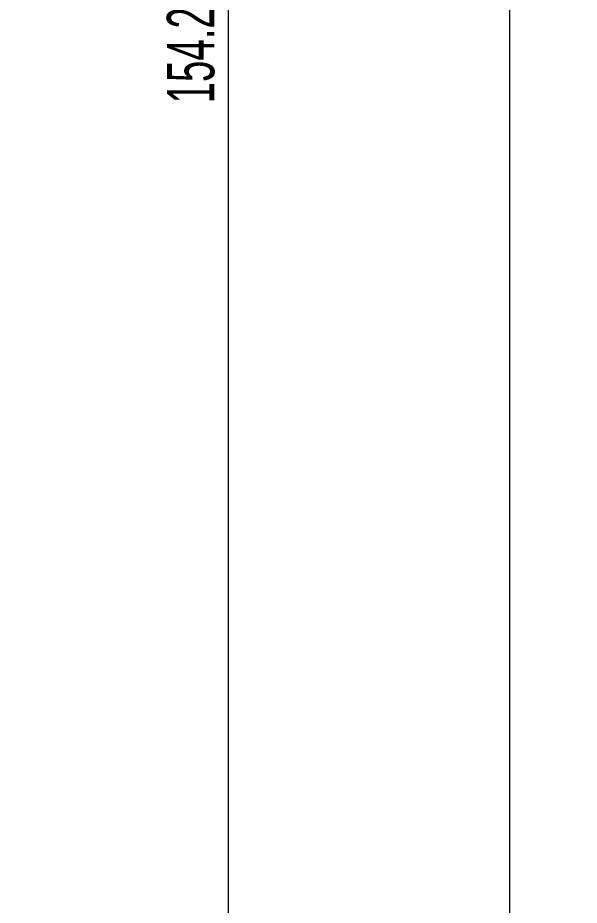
# Model space of a CAD drawing. Header units: millimetres. Extents: x -565 to 210, y 0 to 297.
# Drawn here: x 58.75 to 90.03, y 151.04 to 200.46 of the extents above; entities that cross this region are included whole.
import ezdxf

# ---------------------------------------------------------------- set-up
doc = ezdxf.new("R2010")
doc.units = ezdxf.units.MM
doc.styles.add('SLDTEXTSTYLE2', font='TXT', dxfattribs={"width": 0.605})
doc.dimstyles.new('SLDDIMSTYLE0', dxfattribs={"dimtxt": 2.568319, "dimasz": 3.5, "dimexe": 0, "dimexo": 0.0625, "dimgap": 0.64208, "dimtad": 2, "dimrnd": 1e-09, "dimzin": 12, "dimdsep": 46, "dimtxsty": 'SLDTEXTSTYLE2', "dimsah": 1, "dimcen": 0.09, "dimadec": 0, "dimazin": 0, "dimtfac": 1, "dimtofl": 0, "dimtmove": 0, "dimatfit": 3, "dimfxl": 1, "dimtolj": 1, "dimtzin": 12, "dimarcsym": 0})
doc.dimstyles.new('SLDDIMSTYLE3', dxfattribs={"dimtxt": 2.568319, "dimasz": 3.5, "dimexe": 0, "dimexo": 0.0625, "dimgap": 0.64208, "dimtad": 2, "dimrnd": 1e-09, "dimzin": 12, "dimdsep": 46, "dimtxsty": 'SLDTEXTSTYLE2', "dimblk1": 'NONE', "dimblk2": 'NONE', "dimsah": 1, "dimcen": 0.09, "dimadec": 0, "dimazin": 0, "dimtfac": 1, "dimtofl": 0, "dimtmove": 0, "dimatfit": 3, "dimldrblk": 'NONE', "dimfxl": 1, "dimtolj": 1, "dimtzin": 12, "dimarcsym": 0})

# ---------------------------------------------------------------- blocks, each defined once
blk = doc.blocks.new('*D4')
at = {"color": 7, "linetype": 'Continuous', "lineweight": 0}
for p, q in [((87.635, 263.055), (69.466, 263.055)), ((70.466, 263.055), (70.466, 108.812)), ((88.135, 108.812), (69.466, 108.812))]:
    blk.add_line(p, q, dxfattribs=at)
for points in [[(70.466, 263.055), (69.928, 259.555), (71.005, 259.555)], [(70.466, 108.812), (71.005, 112.312), (69.928, 112.312)]]:
    blk.add_solid(points, dxfattribs=at)
at = {"color": 7, "linetype": 'Continuous', "lineweight": 0, "insert": (67.056, 195.688), "char_height": 2.6458, "attachment_point": 1, "rotation": 90, "style": 'SLDTEXTSTYLE2'}
blk.add_mtext('154.24', dxfattribs=at)
blk = doc.blocks.new('*D23')
at = {"color": 7, "linetype": 'Continuous', "lineweight": 0, "attachment_point": 1, "rotation": 353.613, "style": 'SLDTEXTSTYLE2'}
for s, insert, char_height in [('R', (122.903, 170.12), 2.646), ('719.48', (125.434, 169.837), 2.6458)]:
    blk.add_mtext(s, dxfattribs=dict(at, insert=insert, char_height=char_height))
blk = doc.blocks.new('_NONE')

msp = doc.modelspace()

# ---------------------------------------------------------------- linework, layer by layer
at = {"color": 7, "linetype": 'Continuous', "lineweight": 15}
msp.add_line((86.135, 243.655), (86.135, 111.76), dxfattribs=at)

# ---------------------------------------------------------------- dimensions: what is measured, and where the dimension line sits
at = {"color": 7, "linetype": 'Continuous', "lineweight": 0}
dim = msp.add_linear_dim(base=(70.466, 108.812), p1=(88.635, 263.055), p2=(89.135, 108.812), angle=90, dimstyle='SLDDIMSTYLE0', dxfattribs=at)
dim.commit()
dim.dimension.update_dxf_attribs({"geometry": '*D4', "text_midpoint": (70.466, 201.076), "dimtype": 160})
dim = msp.add_radius_dim(center=(-564.603, 243.655), mpoint=(0, 0), dimstyle='SLDDIMSTYLE3', dxfattribs=at)
dim.commit()
dim.dimension.update_dxf_attribs({"geometry": '*D23', "text_midpoint": (129.055, 166.008), "dimtype": 164})

doc.saveas('drawing.dxf')
